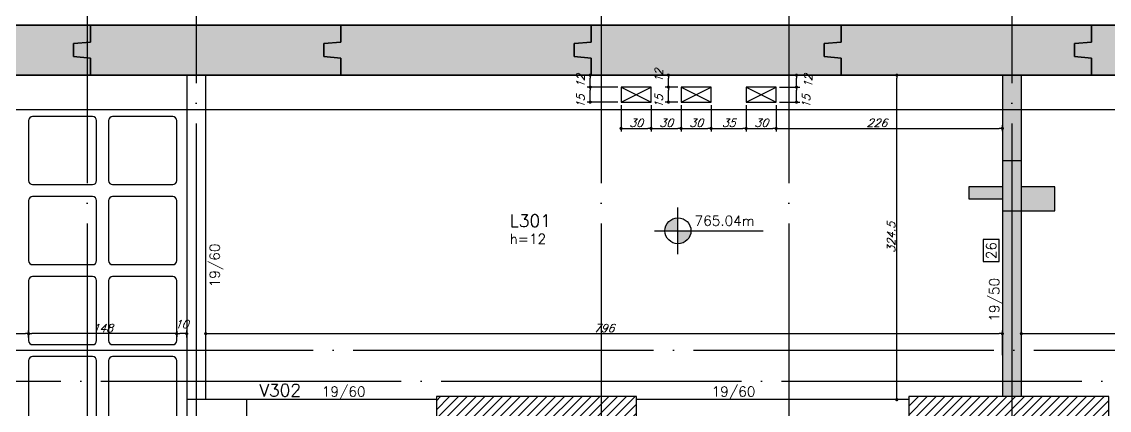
# Model space of a CAD drawing. Header units: millimetres. Extents: x -4107 to 5538, y -2094 to 2406.
# Drawn here: x -384 to 703, y 1314 to 1703 of the extents above; entities that cross this region are included whole.
import ezdxf
from ezdxf.enums import TextEntityAlignment as Align

# ---------------------------------------------------------------- set-up
doc = ezdxf.new("R2010")
doc.units = ezdxf.units.MM
doc.header["$LTSCALE"] = 50
doc.linetypes.add('EIXO', pattern=[6.8, 6, -0.4, 0, -0.4])
for name, color, linetype in [('251', 5, 'Continuous'), ('F-CORTE', 4, 'Continuous'), ('F-COTAS', 106, 'Continuous'), ('F-COTAS-FUROS', 50, 'Continuous'), ('F-CUBETA', 1, 'Continuous'), ('F-EIXO', 12, 'EIXO'), ('F-LAJES-DIM', 2, 'Continuous'), ('F-LAJES-NOME', 4, 'Continuous'), ('F-NÍVEL-PLANTA', 2, 'Continuous'), ('F-PILARES-HACH', 174, 'Continuous'), ('F-PILARES-M', 170, 'Continuous'), ('F-PILARES-S', 170, 'Continuous'), ('F-SOLIDO-CORTE', 71, 'Continuous'), ('F-SOLIDO-EST', 252, 'Continuous'), ('F-TEXTO', 6, 'Continuous'), ('F-VIGAS', 3, 'Continuous'), ('F-VIGAS-DIM', 2, 'Continuous'), ('F-VIGAS-NOME', 4, 'Continuous'), ('F-VÃO', 1, 'Continuous')]:
    doc.layers.add(name, color=color, linetype=linetype)
doc.layers.add('F-DESNIVEL-2', color=7, linetype='Continuous', true_color=0xffd1e8)
doc.styles.add('CP-TEXT-INCL', font='simplex.shx', dxfattribs={"oblique": 20})
doc.styles.add('MCP', font='simplex.shx')
doc.styles.add('ROMANS', font='simplex.shx')
doc.dimstyles.new('CP-COTAS-50', dxfattribs={"dimscale": 0.64, "dimtxt": 12.5, "dimasz": 5, "dimexe": 5, "dimexo": 5, "dimgap": 2.5, "dimtad": 1, "dimdec": 1, "dimdsep": 46, "dimtxsty": 'CP-TEXT-INCL', "dimblk1": 'DOT', "dimblk2": 'DOT', "dimsah": 1, "dimcen": 9, "dimclrd": 256, "dimclre": 256, "dimclrt": 256, "dimadec": 0, "dimazin": 0, "dimtfac": 1, "dimtdec": 1, "dimtmove": 2, "dimatfit": 3, "dimldrblk": 'DOT', "dimfxl": 0, "dimtolj": 1, "dimarcsym": 0})
pattern_1 = [(45, (0, -5000), (-4.4194174, 4.4194174), [])]

# ---------------------------------------------------------------- blocks, each defined once
blk = doc.blocks.new('_VAONER063650636500869008690')
at = {"layer": '251', "color": 1}
for p, q in [((30, 34), (-30, 34)), ((-34, 30), (-34, -30)), ((34, -30), (34, 30)), ((-30, -34), (30, -34))]:
    blk.add_line(p, q, dxfattribs=at)
for centre, start, end in [((-30, 30), 90, 180), ((30, 30), 0, 90), ((-30, -30), 180, 270), ((30, -30), 270, 0)]:
    blk.add_arc(centre, 4, start, end, dxfattribs=at)
blk = doc.blocks.new('*U9')
at = {"layer": 'F-VIGAS-DIM', "color": 1}
blk.add_lwpolyline([(0, 0), (22, 0), (22, 16), (0, 16)], close=True, dxfattribs=at)
at = {"layer": 'F-VIGAS-DIM', "style": 'MCP'}
blk.add_attdef('DIM', text='', height=10, dxfattribs=at).set_placement((11, 8), align=Align.MIDDLE_CENTER)
blk = doc.blocks.new('Nível - Planta')
at = {"layer": 'F-NÍVEL-PLANTA'}
h = blk.add_hatch(color=71, dxfattribs=at)
h.paths.add_polyline_path([(0, 0), (0, 0.26, 0.414214), (-0.26, 0)])
h.paths.add_polyline_path([(0.26, 0), (0, 0), (0, -0.26, 0.414214)])
for p, q in [((0, -0.469), (0, 0.469)), ((-0.469, 0), (1.704, 0))]:
    blk.add_line(p, q, dxfattribs=at)
blk.add_circle((0, 0), 0.26, dxfattribs=at)
at = {"layer": 'F-TEXTO', "color": 3, "style": 'MCP'}
blk.add_attdef('NÍVEL', (0.333, 0.102), '', height=0.2, dxfattribs=at)
blk = doc.blocks.new('*U13')
at = {"layer": 'F-EIXO'}
blk.add_line((0, 0), (7397, 0), dxfattribs=at)
at = {"layer": 'F-TEXTO', "style": 'ROMANS'}
blk.add_attdef('EIXO', text='', height=17.5, dxfattribs=at).set_placement((-28.2072, 0), align=Align.MIDDLE_CENTER)
blk = doc.blocks.new('*U19')
at = {"layer": 'F-EIXO'}
blk.add_line((0, 0), (7484.954, 0), dxfattribs=at)
at = {"layer": 'F-TEXTO', "style": 'ROMANS'}
blk.add_attdef('EIXO', text='', height=17.5, dxfattribs=at).set_placement((-28.2072, 0), align=Align.MIDDLE_CENTER)
blk = doc.blocks.new('*U15')
at = {"layer": 'F-EIXO'}
blk.add_line((0, 0), (0, -3377.9), dxfattribs=at)
at = {"layer": 'F-TEXTO', "style": 'ROMANS'}
blk.add_attdef('EIXO', text='', height=17.5, rotation=360, dxfattribs=at).set_placement((0, 28.2), align=Align.MIDDLE_CENTER)
blk = doc.blocks.new('*U16')
at = {"layer": 'F-EIXO'}
blk.add_line((0, 0), (0, -3477.9), dxfattribs=at)
at = {"layer": 'F-TEXTO', "style": 'ROMANS'}
blk.add_attdef('EIXO', text='', height=17.5, rotation=360, dxfattribs=at).set_placement((0, 28.2), align=Align.MIDDLE_CENTER)
blk = doc.blocks.new('*U18')
at = {"layer": 'F-EIXO'}
blk.add_line((0, 0), (7378.2, 0), dxfattribs=at)
at = {"layer": 'F-TEXTO', "style": 'ROMANS'}
blk.add_attdef('EIXO', text='', height=17.5, dxfattribs=at).set_placement((-28.2, 0), align=Align.MIDDLE_CENTER)
blk = doc.blocks.new('_DOT')
at = {"color": 0, "linetype": 'ByBlock'}
blk.add_line((-0.5, 0), (-1, 0), dxfattribs=at)
at = {"color": 0, "linetype": 'ByBlock', "const_width": 0.5}
blk.add_lwpolyline([(-0.25, 0, 1), (0.25, 0, 1)], format="xyb", close=True, dxfattribs=at)
blk = doc.blocks.new('*D64')
at = {"layer": 'DEFPOINTS', "color": 0, "linetype": 'Continuous', "transparency": 16777216}
for p in [(3284.5, 1792.6), (3284.5, 1699.5), (-3540, 1430.2)]:
    blk.add_point(p, dxfattribs=at)
at = {"layer": 'F-COTAS', "linetype": 'Continuous', "lineweight": -2, "transparency": 16777216}
for p, q in [((-3540, 1433.4), (-3540, 1795.8)), ((3284.5, 1702.7), (3284.5, 1795.8)), ((-3536.8, 1792.6), (3281.3, 1792.6))]:
    blk.add_line(p, q, dxfattribs=at)
at = {"layer": 'F-COTAS', "linetype": 'Continuous', "lineweight": -2, "transparency": 16777216, "xscale": 3.2, "yscale": 3.2, "zscale": 3.2, "rotation": 180}
blk.add_blockref('_DOT', (-3540, 1792.6), dxfattribs=at)
at = {"layer": 'F-COTAS', "linetype": 'Continuous', "lineweight": -2, "transparency": 16777216, "xscale": 3.2, "yscale": 3.2, "zscale": 3.2}
blk.add_blockref('_DOT', (3284.5, 1792.6), dxfattribs=at)
at = {"layer": 'F-COTAS', "linetype": 'Continuous', "transparency": 16777216, "insert": (-127.7, 1798.2), "char_height": 8, "attachment_point": 5, "style": 'CP-TEXT-INCL'}
blk.add_mtext('\\A1;6824.5', dxfattribs=at)
blk = doc.blocks.new('*D269')
at = {"layer": 'DEFPOINTS', "color": 0, "transparency": 16777216}
for p in [(490.5, 1649.5), (495.6, 1649.5), (499, 1325)]:
    blk.add_point(p, dxfattribs=at)
at = {"layer": 'F-COTAS', "lineweight": -2, "transparency": 16777216}
for p, q in [((492.4, 1649.5), (487.3, 1649.5)), ((490.5, 1328.2), (490.5, 1646.3)), ((495.8, 1325), (487.3, 1325))]:
    blk.add_line(p, q, dxfattribs=at)
at = {"layer": 'F-COTAS', "lineweight": -2, "transparency": 16777216, "xscale": 3.2, "yscale": 3.2, "zscale": 3.2}
for p, rotation in [((490.5, 1649.5), 90), ((490.5, 1325), 270)]:
    blk.add_blockref('_DOT', p, dxfattribs=dict(at, rotation=rotation))
at = {"layer": 'F-COTAS', "transparency": 16777216, "insert": (484.9, 1487.2), "char_height": 8, "attachment_point": 5, "rotation": 90, "style": 'CP-TEXT-INCL'}
blk.add_mtext('\\A1;324.5', dxfattribs=at)
blk = doc.blocks.new('*D270')
at = {"layer": 'DEFPOINTS', "color": 0, "transparency": 16777216}
for p in [(596, 1391), (-200, 1366.4), (596, 1366.4)]:
    blk.add_point(p, dxfattribs=at)
at = {"layer": 'F-COTAS', "lineweight": -2, "transparency": 16777216}
for p, q in [((-200, 1369.6), (-200, 1394.2)), ((-196.8, 1391), (592.8, 1391)), ((596, 1369.6), (596, 1394.2))]:
    blk.add_line(p, q, dxfattribs=at)
at = {"layer": 'F-COTAS', "lineweight": -2, "transparency": 16777216, "xscale": 3.2, "yscale": 3.2, "zscale": 3.2, "rotation": 180}
blk.add_blockref('_DOT', (-200, 1391), dxfattribs=at)
at = {"layer": 'F-COTAS', "lineweight": -2, "transparency": 16777216, "xscale": 3.2, "yscale": 3.2, "zscale": 3.2}
blk.add_blockref('_DOT', (596, 1391), dxfattribs=at)
at = {"layer": 'F-COTAS', "transparency": 16777216, "insert": (198, 1396.6), "char_height": 8, "attachment_point": 5, "style": 'CP-TEXT-INCL'}
blk.add_mtext('\\A1;796', dxfattribs=at)
blk = doc.blocks.new('*D271')
at = {"layer": 'DEFPOINTS', "color": 0, "transparency": 16777216}
for p in [(615, 1391), (1266, 1391), (1266, 1391)]:
    blk.add_point(p, dxfattribs=at)
at = {"layer": 'F-COTAS', "lineweight": -2, "transparency": 16777216}
blk.add_line((618.2, 1391), (1262.8, 1391), dxfattribs=at)
at = {"layer": 'F-COTAS', "lineweight": -2, "transparency": 16777216, "xscale": 3.2, "yscale": 3.2, "zscale": 3.2, "rotation": 180}
blk.add_blockref('_DOT', (615, 1391), dxfattribs=at)
at = {"layer": 'F-COTAS', "lineweight": -2, "transparency": 16777216, "xscale": 3.2, "yscale": 3.2, "zscale": 3.2}
blk.add_blockref('_DOT', (1266, 1391), dxfattribs=at)
at = {"layer": 'F-COTAS', "transparency": 16777216, "insert": (940.5, 1396.6), "char_height": 8, "attachment_point": 5, "style": 'CP-TEXT-INCL'}
blk.add_mtext('\\A1;651', dxfattribs=at)
blk = doc.blocks.new('*D282')
at = {"layer": 'DEFPOINTS', "color": 0, "transparency": 16777216}
for p in [(-229, 1391), (-229, 1387), (-219, 1383.8)]:
    blk.add_point(p, dxfattribs=at)
at = {"layer": 'F-COTAS', "lineweight": -2, "transparency": 16777216}
for p, q in [((-229, 1390.2), (-229, 1394.2)), ((-222.2, 1391), (-225.8, 1391)), ((-219, 1387), (-219, 1394.2))]:
    blk.add_line(p, q, dxfattribs=at)
at = {"layer": 'F-COTAS', "lineweight": -2, "transparency": 16777216, "xscale": 3.2, "yscale": 3.2, "zscale": 3.2, "rotation": 180}
blk.add_blockref('_DOT', (-229, 1391), dxfattribs=at)
at = {"layer": 'F-COTAS', "lineweight": -2, "transparency": 16777216, "xscale": 3.2, "yscale": 3.2, "zscale": 3.2}
blk.add_blockref('_DOT', (-219, 1391), dxfattribs=at)
at = {"layer": 'F-COTAS', "transparency": 16777216, "insert": (-224, 1400.6), "char_height": 8, "attachment_point": 5, "style": 'CP-TEXT-INCL'}
blk.add_mtext('\\A1;10', dxfattribs=at)
blk = doc.blocks.new('*D283')
at = {"layer": 'DEFPOINTS', "color": 0, "transparency": 16777216}
for p in [(-377, 1391), (-229, 1396.6), (-377, 1389.1)]:
    blk.add_point(p, dxfattribs=at)
at = {"layer": 'F-COTAS', "lineweight": -2, "transparency": 16777216}
for p, q in [((-377, 1392.3), (-377, 1394.2)), ((-232.2, 1391), (-373.8, 1391)), ((-229, 1393.4), (-229, 1387.8))]:
    blk.add_line(p, q, dxfattribs=at)
at = {"layer": 'F-COTAS', "lineweight": -2, "transparency": 16777216, "xscale": 3.2, "yscale": 3.2, "zscale": 3.2, "rotation": 180}
blk.add_blockref('_DOT', (-377, 1391), dxfattribs=at)
at = {"layer": 'F-COTAS', "lineweight": -2, "transparency": 16777216, "xscale": 3.2, "yscale": 3.2, "zscale": 3.2}
blk.add_blockref('_DOT', (-229, 1391), dxfattribs=at)
at = {"layer": 'F-COTAS', "transparency": 16777216, "insert": (-303, 1396.6), "char_height": 8, "attachment_point": 5, "style": 'CP-TEXT-INCL'}
blk.add_mtext('\\A1;148', dxfattribs=at)
blk = doc.blocks.new('*D284')
at = {"layer": 'DEFPOINTS', "color": 0, "transparency": 16777216}
for p in [(-377, 1391), (-377, 1384), (-449.5, 1328)]:
    blk.add_point(p, dxfattribs=at)
at = {"layer": 'F-COTAS', "lineweight": -2, "transparency": 16777216}
for p, q in [((-449.5, 1331.2), (-449.5, 1394.2)), ((-446.3, 1391), (-380.2, 1391)), ((-377, 1387.2), (-377, 1394.2))]:
    blk.add_line(p, q, dxfattribs=at)
at = {"layer": 'F-COTAS', "lineweight": -2, "transparency": 16777216, "xscale": 3.2, "yscale": 3.2, "zscale": 3.2, "rotation": 180}
blk.add_blockref('_DOT', (-449.5, 1391), dxfattribs=at)
at = {"layer": 'F-COTAS', "lineweight": -2, "transparency": 16777216, "xscale": 3.2, "yscale": 3.2, "zscale": 3.2}
blk.add_blockref('_DOT', (-377, 1391), dxfattribs=at)
at = {"layer": 'F-COTAS', "transparency": 16777216, "insert": (-413.2, 1396.6), "char_height": 8, "attachment_point": 5, "style": 'CP-TEXT-INCL'}
blk.add_mtext('\\A1;72.5', dxfattribs=at)
blk = doc.blocks.new('*U349')
at = {"layer": 'F-VÃO'}
for p, q in [((0, 0), (30, 15)), ((0, 15), (30, 0))]:
    blk.add_line(p, q, dxfattribs=at)
at = {"layer": 'F-VÃO', "color": 3}
blk.add_lwpolyline([(0, 0), (30, 0), (30, 15), (0, 15)], close=True, dxfattribs=at)
blk = doc.blocks.new('*D358')
at = {"layer": 'DEFPOINTS', "color": 0, "transparency": 16777216}
for p in [(215, 1622.5), (245, 1622.5), (245, 1596.2)]:
    blk.add_point(p, dxfattribs=at)
at = {"layer": 'F-COTAS-FUROS', "lineweight": -2, "transparency": 16777216}
for p, q in [((215, 1619.3), (215, 1593)), ((245, 1619.3), (245, 1593)), ((218.2, 1596.2), (241.8, 1596.2))]:
    blk.add_line(p, q, dxfattribs=at)
at = {"layer": 'F-COTAS-FUROS', "lineweight": -2, "transparency": 16777216, "xscale": 3.2, "yscale": 3.2, "zscale": 3.2, "rotation": 180}
blk.add_blockref('_DOT', (215, 1596.2), dxfattribs=at)
at = {"layer": 'F-COTAS-FUROS', "lineweight": -2, "transparency": 16777216, "xscale": 3.2, "yscale": 3.2, "zscale": 3.2}
blk.add_blockref('_DOT', (245, 1596.2), dxfattribs=at)
at = {"layer": 'F-COTAS-FUROS', "transparency": 16777216, "insert": (230, 1601.8), "char_height": 8, "attachment_point": 5, "style": 'CP-TEXT-INCL'}
blk.add_mtext('\\A1;30', dxfattribs=at)
blk = doc.blocks.new('*D359')
at = {"layer": 'DEFPOINTS', "color": 0, "transparency": 16777216}
for p in [(245, 1622.5), (275, 1622.5), (275, 1596.2)]:
    blk.add_point(p, dxfattribs=at)
at = {"layer": 'F-COTAS-FUROS', "lineweight": -2, "transparency": 16777216}
for p, q in [((245, 1619.3), (245, 1593)), ((275, 1619.3), (275, 1593)), ((248.2, 1596.2), (271.8, 1596.2))]:
    blk.add_line(p, q, dxfattribs=at)
at = {"layer": 'F-COTAS-FUROS', "lineweight": -2, "transparency": 16777216, "xscale": 3.2, "yscale": 3.2, "zscale": 3.2, "rotation": 180}
blk.add_blockref('_DOT', (245, 1596.2), dxfattribs=at)
at = {"layer": 'F-COTAS-FUROS', "lineweight": -2, "transparency": 16777216, "xscale": 3.2, "yscale": 3.2, "zscale": 3.2}
blk.add_blockref('_DOT', (275, 1596.2), dxfattribs=at)
at = {"layer": 'F-COTAS-FUROS', "transparency": 16777216, "insert": (260, 1601.8), "char_height": 8, "attachment_point": 5, "style": 'CP-TEXT-INCL'}
blk.add_mtext('\\A1;30', dxfattribs=at)
blk = doc.blocks.new('*D360')
at = {"layer": 'DEFPOINTS', "color": 0, "transparency": 16777216}
for p in [(275, 1622.5), (305, 1622.5), (305, 1596.2)]:
    blk.add_point(p, dxfattribs=at)
at = {"layer": 'F-COTAS-FUROS', "lineweight": -2, "transparency": 16777216}
for p, q in [((275, 1619.3), (275, 1593)), ((305, 1619.3), (305, 1593)), ((278.2, 1596.2), (301.8, 1596.2))]:
    blk.add_line(p, q, dxfattribs=at)
at = {"layer": 'F-COTAS-FUROS', "lineweight": -2, "transparency": 16777216, "xscale": 3.2, "yscale": 3.2, "zscale": 3.2, "rotation": 180}
blk.add_blockref('_DOT', (275, 1596.2), dxfattribs=at)
at = {"layer": 'F-COTAS-FUROS', "lineweight": -2, "transparency": 16777216, "xscale": 3.2, "yscale": 3.2, "zscale": 3.2}
blk.add_blockref('_DOT', (305, 1596.2), dxfattribs=at)
at = {"layer": 'F-COTAS-FUROS', "transparency": 16777216, "insert": (290, 1601.8), "char_height": 8, "attachment_point": 5, "style": 'CP-TEXT-INCL'}
blk.add_mtext('\\A1;30', dxfattribs=at)
blk = doc.blocks.new('*D361')
at = {"layer": 'DEFPOINTS', "color": 0, "transparency": 16777216}
for p in [(305, 1622.5), (340, 1622.5), (340, 1596.2)]:
    blk.add_point(p, dxfattribs=at)
at = {"layer": 'F-COTAS-FUROS', "lineweight": -2, "transparency": 16777216}
for p, q in [((305, 1619.3), (305, 1593)), ((340, 1619.3), (340, 1593)), ((308.2, 1596.2), (336.8, 1596.2))]:
    blk.add_line(p, q, dxfattribs=at)
at = {"layer": 'F-COTAS-FUROS', "lineweight": -2, "transparency": 16777216, "xscale": 3.2, "yscale": 3.2, "zscale": 3.2, "rotation": 180}
blk.add_blockref('_DOT', (305, 1596.2), dxfattribs=at)
at = {"layer": 'F-COTAS-FUROS', "lineweight": -2, "transparency": 16777216, "xscale": 3.2, "yscale": 3.2, "zscale": 3.2}
blk.add_blockref('_DOT', (340, 1596.2), dxfattribs=at)
at = {"layer": 'F-COTAS-FUROS', "transparency": 16777216, "insert": (322.5, 1601.8), "char_height": 8, "attachment_point": 5, "style": 'CP-TEXT-INCL'}
blk.add_mtext('\\A1;35', dxfattribs=at)
blk = doc.blocks.new('*D362')
at = {"layer": 'DEFPOINTS', "color": 0, "transparency": 16777216}
for p in [(340, 1622.5), (370, 1622.5), (370, 1596.2)]:
    blk.add_point(p, dxfattribs=at)
at = {"layer": 'F-COTAS-FUROS', "lineweight": -2, "transparency": 16777216}
for p, q in [((340, 1619.3), (340, 1593)), ((370, 1619.3), (370, 1593)), ((343.2, 1596.2), (366.8, 1596.2))]:
    blk.add_line(p, q, dxfattribs=at)
at = {"layer": 'F-COTAS-FUROS', "lineweight": -2, "transparency": 16777216, "xscale": 3.2, "yscale": 3.2, "zscale": 3.2, "rotation": 180}
blk.add_blockref('_DOT', (340, 1596.2), dxfattribs=at)
at = {"layer": 'F-COTAS-FUROS', "lineweight": -2, "transparency": 16777216, "xscale": 3.2, "yscale": 3.2, "zscale": 3.2}
blk.add_blockref('_DOT', (370, 1596.2), dxfattribs=at)
at = {"layer": 'F-COTAS-FUROS', "transparency": 16777216, "insert": (355, 1601.8), "char_height": 8, "attachment_point": 5, "style": 'CP-TEXT-INCL'}
blk.add_mtext('\\A1;30', dxfattribs=at)
blk = doc.blocks.new('*D363')
at = {"layer": 'DEFPOINTS', "color": 0, "transparency": 16777216}
for p in [(370, 1622.5), (596, 1596.2), (596, 1590.3)]:
    blk.add_point(p, dxfattribs=at)
at = {"layer": 'F-COTAS-FUROS', "lineweight": -2, "transparency": 16777216}
for p, q in [((370, 1619.3), (370, 1593)), ((596, 1593.5), (596, 1599.4)), ((373.2, 1596.2), (592.8, 1596.2))]:
    blk.add_line(p, q, dxfattribs=at)
at = {"layer": 'F-COTAS-FUROS', "lineweight": -2, "transparency": 16777216, "xscale": 3.2, "yscale": 3.2, "zscale": 3.2, "rotation": 180}
blk.add_blockref('_DOT', (370, 1596.2), dxfattribs=at)
at = {"layer": 'F-COTAS-FUROS', "lineweight": -2, "transparency": 16777216, "xscale": 3.2, "yscale": 3.2, "zscale": 3.2}
blk.add_blockref('_DOT', (596, 1596.2), dxfattribs=at)
at = {"layer": 'F-COTAS-FUROS', "transparency": 16777216, "insert": (470.6, 1601.8), "char_height": 8, "attachment_point": 5, "style": 'CP-TEXT-INCL'}
blk.add_mtext('\\A1;226', dxfattribs=at)
blk = doc.blocks.new('*D364')
at = {"layer": 'DEFPOINTS', "color": 0, "transparency": 16777216}
for p in [(184.2, 1637.5), (215, 1637.5), (215, 1622.5)]:
    blk.add_point(p, dxfattribs=at)
at = {"layer": 'F-COTAS-FUROS', "lineweight": -2, "transparency": 16777216}
for p, q in [((211.8, 1637.5), (181, 1637.5)), ((184.2, 1625.7), (184.2, 1634.3)), ((211.8, 1622.5), (181, 1622.5))]:
    blk.add_line(p, q, dxfattribs=at)
at = {"layer": 'F-COTAS-FUROS', "lineweight": -2, "transparency": 16777216, "xscale": 3.2, "yscale": 3.2, "zscale": 3.2}
for p, rotation in [((184.2, 1637.5), 90), ((184.2, 1622.5), 270)]:
    blk.add_blockref('_DOT', p, dxfattribs=dict(at, rotation=rotation))
at = {"layer": 'F-COTAS-FUROS', "transparency": 16777216, "insert": (174.6, 1623.1), "char_height": 8, "attachment_point": 5, "rotation": 90, "style": 'CP-TEXT-INCL'}
blk.add_mtext('\\A1;15', dxfattribs=at)
blk = doc.blocks.new('*D365')
at = {"layer": 'DEFPOINTS', "color": 0, "transparency": 16777216}
for p in [(184.2, 1649.5), (189.1, 1649.5), (189.1, 1637.5)]:
    blk.add_point(p, dxfattribs=at)
at = {"layer": 'F-COTAS-FUROS', "lineweight": -2, "transparency": 16777216}
for p, q in [((185.9, 1649.5), (181, 1649.5)), ((184.2, 1640.7), (184.2, 1646.3)), ((185.9, 1637.5), (181, 1637.5))]:
    blk.add_line(p, q, dxfattribs=at)
at = {"layer": 'F-COTAS-FUROS', "lineweight": -2, "transparency": 16777216, "xscale": 3.2, "yscale": 3.2, "zscale": 3.2}
for p, rotation in [((184.2, 1649.5), 90), ((184.2, 1637.5), 270)]:
    blk.add_blockref('_DOT', p, dxfattribs=dict(at, rotation=rotation))
at = {"layer": 'F-COTAS-FUROS', "transparency": 16777216, "insert": (174.6, 1643.5), "char_height": 8, "attachment_point": 5, "rotation": 90, "style": 'CP-TEXT-INCL'}
blk.add_mtext('\\A1;12', dxfattribs=at)
blk = doc.blocks.new('*D366')
at = {"layer": 'DEFPOINTS', "color": 0, "transparency": 16777216}
for p in [(262.3, 1637.5), (275, 1637.5), (275, 1622.5)]:
    blk.add_point(p, dxfattribs=at)
at = {"layer": 'F-COTAS-FUROS', "lineweight": -2, "transparency": 16777216}
for p, q in [((271.8, 1637.5), (259.1, 1637.5)), ((262.3, 1625.7), (262.3, 1634.3)), ((271.8, 1622.5), (259.1, 1622.5))]:
    blk.add_line(p, q, dxfattribs=at)
at = {"layer": 'F-COTAS-FUROS', "lineweight": -2, "transparency": 16777216, "xscale": 3.2, "yscale": 3.2, "zscale": 3.2}
for p, rotation in [((262.3, 1637.5), 90), ((262.3, 1622.5), 270)]:
    blk.add_blockref('_DOT', p, dxfattribs=dict(at, rotation=rotation))
at = {"layer": 'F-COTAS-FUROS', "transparency": 16777216, "insert": (252.7, 1623.1), "char_height": 8, "attachment_point": 5, "rotation": 90, "style": 'CP-TEXT-INCL'}
blk.add_mtext('\\A1;15', dxfattribs=at)
blk = doc.blocks.new('*D367')
at = {"layer": 'DEFPOINTS', "color": 0, "transparency": 16777216}
for p in [(249.1, 1649.5), (262.3, 1649.5), (275, 1637.5)]:
    blk.add_point(p, dxfattribs=at)
at = {"layer": 'F-COTAS-FUROS', "lineweight": -2, "transparency": 16777216}
for p, q in [((252.3, 1649.5), (265.5, 1649.5)), ((262.3, 1640.7), (262.3, 1646.3)), ((271.8, 1637.5), (259.1, 1637.5))]:
    blk.add_line(p, q, dxfattribs=at)
at = {"layer": 'F-COTAS-FUROS', "lineweight": -2, "transparency": 16777216, "xscale": 3.2, "yscale": 3.2, "zscale": 3.2}
for p, rotation in [((262.3, 1649.5), 90), ((262.3, 1637.5), 270)]:
    blk.add_blockref('_DOT', p, dxfattribs=dict(at, rotation=rotation))
at = {"layer": 'F-COTAS-FUROS', "transparency": 16777216, "insert": (252.6, 1648.8), "char_height": 8, "attachment_point": 5, "rotation": 90, "style": 'CP-TEXT-INCL'}
blk.add_mtext('\\A1;12', dxfattribs=at)
blk = doc.blocks.new('*D368')
at = {"layer": 'DEFPOINTS', "color": 0, "transparency": 16777216}
for p in [(370, 1637.5), (390.3, 1637.5), (370, 1622.5)]:
    blk.add_point(p, dxfattribs=at)
at = {"layer": 'F-COTAS-FUROS', "lineweight": -2, "transparency": 16777216}
for p, q in [((373.2, 1637.5), (393.5, 1637.5)), ((390.3, 1625.7), (390.3, 1634.3)), ((373.2, 1622.5), (393.5, 1622.5))]:
    blk.add_line(p, q, dxfattribs=at)
at = {"layer": 'F-COTAS-FUROS', "lineweight": -2, "transparency": 16777216, "xscale": 3.2, "yscale": 3.2, "zscale": 3.2}
for p, rotation in [((390.3, 1637.5), 90), ((390.3, 1622.5), 270)]:
    blk.add_blockref('_DOT', p, dxfattribs=dict(at, rotation=rotation))
at = {"layer": 'F-COTAS-FUROS', "transparency": 16777216, "insert": (399.9, 1623.1), "char_height": 8, "attachment_point": 5, "rotation": 90, "style": 'CP-TEXT-INCL'}
blk.add_mtext('\\A1;15', dxfattribs=at)
blk = doc.blocks.new('*D369')
at = {"layer": 'DEFPOINTS', "color": 0, "transparency": 16777216}
for p in [(385.4, 1649.5), (390.3, 1649.5), (385.4, 1637.5)]:
    blk.add_point(p, dxfattribs=at)
at = {"layer": 'F-COTAS-FUROS', "lineweight": -2, "transparency": 16777216}
for p, q in [((388.6, 1649.5), (393.5, 1649.5)), ((390.3, 1640.7), (390.3, 1646.3)), ((388.6, 1637.5), (393.5, 1637.5))]:
    blk.add_line(p, q, dxfattribs=at)
at = {"layer": 'F-COTAS-FUROS', "lineweight": -2, "transparency": 16777216, "xscale": 3.2, "yscale": 3.2, "zscale": 3.2}
for p, rotation in [((390.3, 1649.5), 90), ((390.3, 1637.5), 270)]:
    blk.add_blockref('_DOT', p, dxfattribs=dict(at, rotation=rotation))
at = {"layer": 'F-COTAS-FUROS', "transparency": 16777216, "insert": (401.9, 1643.5), "char_height": 8, "attachment_point": 5, "rotation": 90, "style": 'CP-TEXT-INCL'}
blk.add_mtext('\\A1;12', dxfattribs=at)

msp = doc.modelspace()

# ---------------------------------------------------------------- hatches: boundary and pattern name
at = {"layer": 'F-PILARES-HACH', "linetype": 'Continuous'}
h = msp.add_hatch(dxfattribs=at)
h.set_pattern_fill('ANSI31', color=256, scale=50, style=0)
h.set_pattern_definition(pattern_1)
h.paths.add_polyline_path([(30.5, 1303), (230.5, 1303), (230.5, 1328), (30.5, 1328)], flags=16)
h = msp.add_hatch(dxfattribs=at)
h.set_pattern_fill('ANSI31', color=256, scale=50, style=0)
h.set_pattern_definition(pattern_1)
h.paths.add_polyline_path([(502.5, 1303), (702.5, 1303), (702.5, 1328), (502.5, 1328)], flags=16)
at = {"layer": 'F-SOLIDO-CORTE', "linetype": 'Continuous'}
msp.add_hatch(color=256, dxfattribs=at).paths.add_polyline_path([(596, 1563.857), (596, 1537.857), (562.65, 1537.857), (562.65, 1525.857), (596, 1525.857), (596, 1513.857), (648.35, 1513.857), (648.35, 1537.857), (615, 1537.857), (615, 1563.857)], flags=16)
at = {"layer": 'F-SOLIDO-EST'}
h = msp.add_hatch(color=256, dxfattribs=at)
h.dxf.hatch_style = 1
h.paths.add_polyline_path([(-332, 1681), (-315, 1682.5), (-315, 1699.5), (-565, 1699.5), (-565, 1682.5), (-582, 1681), (-582, 1668), (-565, 1666.5), (-565, 1649.5), (-315, 1649.5), (-315, 1666.5), (-332, 1668)])
h = msp.add_hatch(color=256, dxfattribs=at)
h.dxf.hatch_style = 1
h.paths.add_polyline_path([(-65, 1699.5), (-315, 1699.5), (-315, 1682.5), (-332, 1681), (-332, 1668), (-315, 1666.5), (-315, 1649.5), (-65, 1649.5), (-65, 1666.5), (-82, 1668), (-82, 1681), (-65, 1682.5)])
h = msp.add_hatch(color=256, dxfattribs=at)
h.dxf.hatch_style = 1
h.paths.add_polyline_path([(185, 1699.5), (-65, 1699.5), (-65, 1682.5), (-82, 1681), (-82, 1668), (-65, 1666.5), (-65, 1649.5), (185, 1649.5), (185, 1666.5), (168, 1668), (168, 1681), (185, 1682.5)])
h = msp.add_hatch(color=256, dxfattribs=at)
h.dxf.hatch_style = 1
h.paths.add_polyline_path([(435, 1666.5), (418, 1668), (418, 1681), (435, 1682.5), (435, 1699.5), (185, 1699.5), (185, 1682.5), (168, 1681), (168, 1668), (185, 1666.5), (185, 1649.5), (435, 1649.5)])
h = msp.add_hatch(color=256, dxfattribs=at)
h.dxf.hatch_style = 1
h.paths.add_polyline_path([(685, 1666.5), (668, 1668), (668, 1681), (685, 1682.5), (685, 1699.5), (435, 1699.5), (435, 1682.5), (418, 1681), (418, 1668), (435, 1666.5), (435, 1649.5), (685, 1649.5)])
h = msp.add_hatch(color=256, dxfattribs=at)
h.dxf.hatch_style = 1
h.paths.add_polyline_path([(1149, 1681), (1166, 1682.5), (1166, 1699.5), (685, 1699.5), (685, 1682.5), (668, 1681), (668, 1668), (685, 1666.5), (685, 1649.5), (1166, 1649.5), (1166, 1666.5), (1149, 1668)])

# ---------------------------------------------------------------- linework, layer by layer
at = {"layer": 'F-CORTE', "linetype": 'Continuous'}
for points in [[(648.35, 1537.857), (615, 1537.857), (615, 1563.857), (596, 1563.857), (596, 1537.857), (562.65, 1537.857)], [(562.65, 1525.857), (596, 1525.857), (596, 1513.857), (648.35, 1513.857)]]:
    msp.add_lwpolyline(points, dxfattribs=at)
at = {"layer": 'F-DESNIVEL-2', "linetype": 'Continuous'}
for points in [[(596, 1328.1), (615, 1328.1), (615, 1649.4)], [(596, 1328.1), (615, 1649.4), (596, 1649.4)], [(596, 1328.1), (596, 1649.4), (596, 1328.1)]]:
    msp.add_solid(points, dxfattribs=at)
at = {"layer": 'F-EIXO'}
msp.add_line((-3621.135, 1615), (3550.572, 1615), dxfattribs=at)
at = {"layer": 'F-PILARES-M', "linetype": 'Continuous'}
msp.add_lwpolyline([(-219, 1306), (-159, 1306), (-159, 1325), (-219, 1325), (-219, 1306)], dxfattribs=at)
at = {"layer": 'F-PILARES-S'}
msp.add_lwpolyline([(30.5, 1303), (230.5, 1303), (230.5, 1328), (30.5, 1328), (30.5, 1303)], dxfattribs=at)
at = {"layer": 'F-PILARES-S', "linetype": 'Continuous'}
msp.add_lwpolyline([(502.5, 1303), (702.5, 1303), (702.5, 1328), (502.5, 1328), (502.5, 1303)], dxfattribs=at)
at = {"layer": 'F-SOLIDO-CORTE'}
msp.add_lwpolyline([(596, 1563.857), (596, 1537.857), (562.65, 1537.857), (562.65, 1525.857), (596, 1525.857), (596, 1513.857), (648.35, 1513.857), (648.35, 1537.857), (615, 1537.857), (615, 1563.857), (596, 1563.857)], dxfattribs=at)
at = {"layer": 'F-VIGAS'}
for p, q in [((-315, 1699.5), (-565, 1699.5)), ((-565, 1699.5), (-315, 1699.5)), ((-315, 1682.5), (-315, 1699.5)), ((-315, 1699.5), (-315, 1682.5)), ((-65, 1699.5), (-315, 1699.5)), ((-315, 1699.5), (-315, 1682.5)), ((-315, 1682.5), (-315, 1699.5)), ((-315, 1699.5), (-65, 1699.5)), ((-65, 1682.5), (-65, 1699.5)), ((-65, 1699.5), (-65, 1682.5)), ((185, 1699.5), (-65, 1699.5)), ((-65, 1699.5), (-65, 1682.5)), ((-65, 1682.5), (-65, 1699.5)), ((-65, 1699.5), (185, 1699.5)), ((185, 1682.5), (185, 1699.5)), ((185, 1699.5), (185, 1682.5)), ((435, 1699.5), (185, 1699.5)), ((185, 1699.5), (185, 1682.5)), ((185, 1682.5), (185, 1699.5)), ((185, 1699.5), (435, 1699.5)), ((435, 1682.5), (435, 1699.5)), ((435, 1699.5), (435, 1682.5)), ((685, 1699.5), (435, 1699.5)), ((435, 1699.5), (435, 1682.5)), ((435, 1682.5), (435, 1699.5)), ((435, 1699.5), (685, 1699.5)), ((1166, 1699.5), (685, 1699.5)), ((685, 1699.5), (685, 1682.5)), ((685, 1682.5), (685, 1699.5)), ((685, 1699.5), (1166, 1699.5)), ((685, 1682.5), (685, 1699.5)), ((685, 1699.5), (685, 1682.5)), ((-332, 1681), (-315, 1682.5)), ((-315, 1682.5), (-332, 1681)), ((-315, 1682.5), (-332, 1681)), ((-332, 1681), (-315, 1682.5)), ((-332, 1668), (-332, 1681)), ((-332, 1681), (-332, 1668)), ((-332, 1681), (-332, 1668)), ((-332, 1668), (-332, 1681)), ((-82, 1681), (-65, 1682.5)), ((-65, 1682.5), (-82, 1681)), ((-65, 1682.5), (-82, 1681)), ((-82, 1681), (-65, 1682.5)), ((-82, 1668), (-82, 1681)), ((-82, 1681), (-82, 1668)), ((-82, 1681), (-82, 1668)), ((-82, 1668), (-82, 1681)), ((168, 1681), (185, 1682.5)), ((185, 1682.5), (168, 1681)), ((185, 1682.5), (168, 1681)), ((168, 1681), (185, 1682.5)), ((168, 1668), (168, 1681)), ((168, 1681), (168, 1668)), ((168, 1681), (168, 1668)), ((168, 1668), (168, 1681)), ((418, 1681), (435, 1682.5)), ((435, 1682.5), (418, 1681)), ((435, 1682.5), (418, 1681)), ((418, 1681), (435, 1682.5)), ((418, 1668), (418, 1681)), ((418, 1681), (418, 1668)), ((418, 1681), (418, 1668)), ((418, 1668), (418, 1681)), ((685, 1682.5), (668, 1681)), ((668, 1681), (685, 1682.5)), ((668, 1681), (685, 1682.5)), ((685, 1682.5), (668, 1681)), ((668, 1681), (668, 1668)), ((668, 1668), (668, 1681)), ((668, 1668), (668, 1681)), ((668, 1681), (668, 1668)), ((-315, 1666.5), (-332, 1668)), ((-332, 1668), (-315, 1666.5)), ((-332, 1668), (-315, 1666.5)), ((-315, 1666.5), (-332, 1668)), ((-315, 1649.5), (-315, 1666.5)), ((-315, 1666.5), (-315, 1649.5)), ((-315, 1666.5), (-315, 1649.5)), ((-315, 1649.5), (-315, 1666.5)), ((-65, 1666.5), (-82, 1668)), ((-82, 1668), (-65, 1666.5)), ((-82, 1668), (-65, 1666.5)), ((-65, 1666.5), (-82, 1668)), ((-65, 1649.5), (-65, 1666.5)), ((-65, 1666.5), (-65, 1649.5)), ((-65, 1666.5), (-65, 1649.5)), ((-65, 1649.5), (-65, 1666.5)), ((185, 1666.5), (168, 1668)), ((168, 1668), (185, 1666.5)), ((168, 1668), (185, 1666.5)), ((185, 1666.5), (168, 1668)), ((185, 1649.5), (185, 1666.5)), ((185, 1666.5), (185, 1649.5)), ((185, 1666.5), (185, 1649.5)), ((185, 1649.5), (185, 1666.5)), ((435, 1666.5), (418, 1668)), ((418, 1668), (435, 1666.5)), ((418, 1668), (435, 1666.5)), ((435, 1666.5), (418, 1668)), ((435, 1649.5), (435, 1666.5)), ((435, 1666.5), (435, 1649.5)), ((435, 1666.5), (435, 1649.5)), ((435, 1649.5), (435, 1666.5)), ((668, 1668), (685, 1666.5)), ((685, 1666.5), (668, 1668)), ((685, 1666.5), (668, 1668)), ((668, 1668), (685, 1666.5)), ((685, 1666.5), (685, 1649.5)), ((685, 1649.5), (685, 1666.5)), ((685, 1649.5), (685, 1666.5)), ((685, 1666.5), (685, 1649.5)), ((-565, 1649.5), (-315, 1649.5)), ((-315, 1649.5), (-565, 1649.5)), ((-315, 1649.5), (-65, 1649.5)), ((-65, 1649.5), (-315, 1649.5)), ((-65, 1649.5), (185, 1649.5)), ((185, 1649.5), (-65, 1649.5)), ((185, 1649.5), (435, 1649.5)), ((435, 1649.5), (185, 1649.5)), ((435, 1649.5), (685, 1649.5)), ((685, 1649.5), (435, 1649.5)), ((685, 1649.5), (1166, 1649.5)), ((1166, 1649.5), (685, 1649.5))]:
    msp.add_line(p, q, dxfattribs=at)
for points in [[(-219, 1649.5), (-219, 1325)], [(-200, 1325), (-200, 1649.5)], [(596, 1649.5), (596, 1328)], [(615, 1328), (615, 1649.5)], [(30.5, 1325), (-159, 1325)], [(502.5, 1325), (230.5, 1325)]]:
    msp.add_lwpolyline(points, dxfattribs=at)

# ---------------------------------------------------------------- block references
at = {"layer": 'F-CUBETA'}
for p in [(-343, 1574), (-263, 1574), (-343, 1494), (-263, 1494), (-343, 1414), (-263, 1414), (-343, 1334), (-263, 1334)]:
    msp.add_blockref('_VAONER063650636500869008690', p, dxfattribs=at)
at = {"layer": 'F-EIXO', "linetype": 'Continuous'}
for name, p in [('*U16', (-209.5, 1941.357)), ('*U16', (605.5, 1941.357)), ('*U15', (-318.5, 1841.357)), ('*U15', (195, 1841.357)), ('*U15', (382.5, 1841.357)), ('*U18', (-3705.761, 1615)), ('*U19', (-3793.715, 1374.5)), ('*U13', (-3705.761, 1343.5))]:
    msp.add_blockref(name, p, dxfattribs=at)
at = {"layer": 'F-NÍVEL-PLANTA', "linetype": 'Continuous', "xscale": 50, "yscale": 50, "zscale": 50}
msp.add_blockref('Nível - Planta', (271.852, 1493.851), dxfattribs=at).add_auto_attribs({'NÍVEL': '765.04m'})
at = {"layer": 'F-VIGAS-DIM', "linetype": 'Continuous', "rotation": 90}
msp.add_blockref('*U9', (592.875, 1463), dxfattribs=at).add_auto_attribs({'DIM': '26'})
at = {"layer": 'F-VÃO'}
for p in [(215, 1622.5), (275, 1622.5), (340, 1622.5)]:
    msp.add_blockref('*U349', p, dxfattribs=at)

# ---------------------------------------------------------------- texts
at = {"layer": 'F-LAJES-DIM', "linetype": 'Continuous', "style": 'ROMANS'}
msp.add_text('h=12', height=10, dxfattribs=at).set_placement((103.695, 1480.683))
at = {"layer": 'F-LAJES-NOME', "linetype": 'Continuous', "style": 'ROMANS'}
msp.add_text('L301', height=12.5, dxfattribs=at).set_placement((103.695, 1497.683))
at = {"layer": 'F-VIGAS-DIM', "linetype": 'Continuous', "style": 'ROMANS'}
for s, p in [('19/60', (-185.97, 1437.322)), ('19/50', (592.875, 1403))]:
    msp.add_text(s, height=10, rotation=90, dxfattribs=at).set_placement(p)
for p in [(-84, 1328.125), (305.5, 1328.125)]:
    msp.add_text('19/60', height=10, dxfattribs=at).set_placement(p)
at = {"layer": 'F-VIGAS-NOME', "linetype": 'Continuous', "style": 'ROMANS'}
msp.add_text('V302', height=12.5, dxfattribs=at).set_placement((-146.5, 1328.125))

# ---------------------------------------------------------------- dimensions: what is measured, and where the dimension line sits
at = {"layer": 'F-COTAS', "linetype": 'Continuous'}
dim = msp.add_linear_dim(base=(3284.5, 1792.612), p1=(-3540, 1430.201), p2=(3284.5, 1699.5), dimstyle='CP-COTAS-50', dxfattribs=at)
dim.commit()
dim.dimension.update_dxf_attribs({"geometry": '*D64', "text_midpoint": (-127.75, 1798.212)})
at = {"layer": 'F-COTAS'}
dim = msp.add_linear_dim(base=(490.505, 1649.5), p1=(499.016, 1325), p2=(495.571, 1649.5), angle=90, dimstyle='CP-COTAS-50', override={"dimscale": 0.64, "dimfxl": 7.5}, dxfattribs=at)
dim.commit()
dim.dimension.update_dxf_attribs({"geometry": '*D269', "text_midpoint": (484.905, 1487.25)})
for base, p1, p2, picture, middle in [((-377, 1390.971), (-449.5, 1328), (-377, 1384), '*D284', (-413.25, 1396.571)), ((-377, 1390.971), (-229, 1396.571), (-377, 1389.108), '*D283', (-303, 1396.571)), ((-229, 1390.971), (-219, 1383.815), (-229, 1387.014), '*D282', (-224, 1400.571)), ((596, 1390.971), (-200, 1366.4), (596, 1366.4), '*D270', (198, 1396.571)), ((1266, 1390.971), (615, 1390.971), (1266, 1390.971), '*D271', (940.5, 1396.571))]:
    dim = msp.add_linear_dim(base=base, p1=p1, p2=p2, dimstyle='CP-COTAS-50', override={"dimscale": 0.64, "dimfxl": 7.5}, dxfattribs=at)
    dim.commit()
    dim.dimension.update_dxf_attribs({"geometry": picture, "text_midpoint": middle})
at = {"layer": 'F-COTAS-FUROS'}
for base, p1, p2, picture, middle in [((262.344, 1649.5), (275, 1637.5), (249.091, 1649.5), '*D367', (252.582, 1648.835)), ((390.278, 1649.5), (385.414, 1637.5), (385.414, 1649.5), '*D369', (401.947, 1643.5)), ((184.227, 1637.5), (215, 1622.5), (215, 1637.5), '*D364', (174.627, 1623.103)), ((262.344, 1637.5), (275, 1622.5), (275, 1637.5), '*D366', (252.651, 1623.103)), ((390.278, 1637.5), (370, 1622.5), (370, 1637.5), '*D368', (399.878, 1623.103))]:
    dim = msp.add_linear_dim(base=base, p1=p1, p2=p2, angle=90, dimstyle='CP-COTAS-50', override={"dimfxl": 7.5}, dxfattribs=at)
    dim.commit()
    dim.dimension.update_dxf_attribs({"geometry": picture, "text_midpoint": middle, "dimtype": 160})
dim = msp.add_linear_dim(base=(184.227, 1649.5), p1=(189.091, 1637.5), p2=(189.091, 1649.5), angle=90, dimstyle='CP-COTAS-50', override={"dimfxl": 7.5}, dxfattribs=at)
dim.commit()
dim.dimension.update_dxf_attribs({"geometry": '*D365', "text_midpoint": (174.627, 1643.5)})
for base, p1, p2, picture, middle in [((245, 1596.228), (215, 1622.5), (245, 1622.5), '*D358', (230, 1601.828)), ((275, 1596.228), (245, 1622.5), (275, 1622.5), '*D359', (260, 1601.828)), ((305, 1596.228), (275, 1622.5), (305, 1622.5), '*D360', (290, 1601.828)), ((340, 1596.228), (305, 1622.5), (340, 1622.5), '*D361', (322.5, 1601.828)), ((370, 1596.228), (340, 1622.5), (370, 1622.5), '*D362', (355, 1601.828))]:
    dim = msp.add_linear_dim(base=base, p1=p1, p2=p2, dimstyle='CP-COTAS-50', override={"dimfxl": 7.5}, dxfattribs=at)
    dim.commit()
    dim.dimension.update_dxf_attribs({"geometry": picture, "text_midpoint": middle})
dim = msp.add_linear_dim(base=(596, 1596.228), p1=(370, 1622.5), p2=(596, 1590.288), dimstyle='CP-COTAS-50', override={"dimfxl": 7.5}, dxfattribs=at)
dim.commit()
dim.dimension.update_dxf_attribs({"geometry": '*D363', "text_midpoint": (470.563, 1601.828), "dimtype": 160})

doc.saveas('drawing.dxf')
